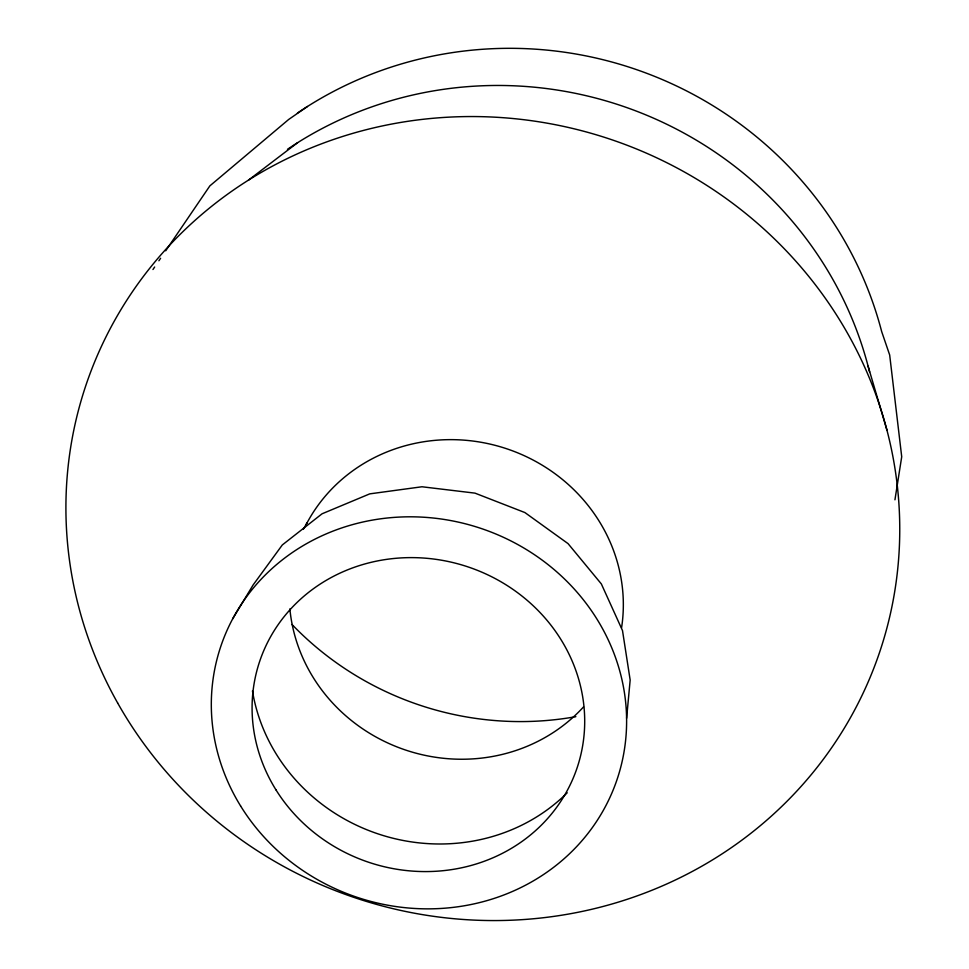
<?xml version="1.0" encoding="UTF-8"?>
<svg xmlns="http://www.w3.org/2000/svg" width="969" height="969" viewBox="0 0 969 969"><rect width="100%" height="100%" fill="white"/><g stroke="black" fill="none" stroke-linecap="round" stroke-linejoin="round"><path stroke-width="1.45" d="M626.604 718.283L630.165 680.044L622.498 630.553L601.349 583.944L568.052 543.621L524.907 512.565L474.992 493.136L421.987 486.765L369.758 493.863L322.071 513.788L282.306 544.953L253.103 584.985L232.681 618.828M894.944 499.81L901.715 456.774L889.675 354.993L881.681 331.604A377.825 366.367 18.2 0 0 297.41 113.082M303.321 529.28L307.076 522.788M152.957 269.515L154.652 267.02M158.904 260.77L160.6 258.275M165.699 250.789L209.873 185.866L288.665 119.478L307.452 106.493M248.5 180.113L297.568 142.722M868.103 366.209L886.877 429.897M583.544 706.898A167.952 158.892 18.2 0 1 405.878 750.139A167.952 158.892 18.2 0 1 289.864 608.895M305.707 525.404A167.952 158.892 18.2 0 1 505.115 448.247A167.952 158.892 18.2 0 1 621.589 627.682M287.454 149.323A375.427 362.394 18.2 0 1 869.581 372.023M575.852 716.672A308.772 299.3 18.2 0 1 292.008 624.496M567.216 792.787A183.589 171.937 18.2 0 1 379.921 834.503A183.589 171.937 18.2 0 1 252.461 690.921M117.624 702.949A418.693 400.161 18.2 0 0 839.602 735.737A418.693 400.161 18.2 0 0 491.271 116.995A418.693 400.161 18.2 0 0 117.624 702.949M275.971 789.868A167.407 155.815 18.2 0 0 563.982 796.264A167.407 155.815 18.2 0 0 415.216 557.659A167.407 155.815 18.2 0 0 275.971 789.868M240.591 805.954A209.025 194.575 18.2 0 0 600.223 815.668A209.025 194.575 18.2 0 0 416.076 516.889A209.025 194.575 18.2 0 0 240.591 805.954"/></g></svg>
